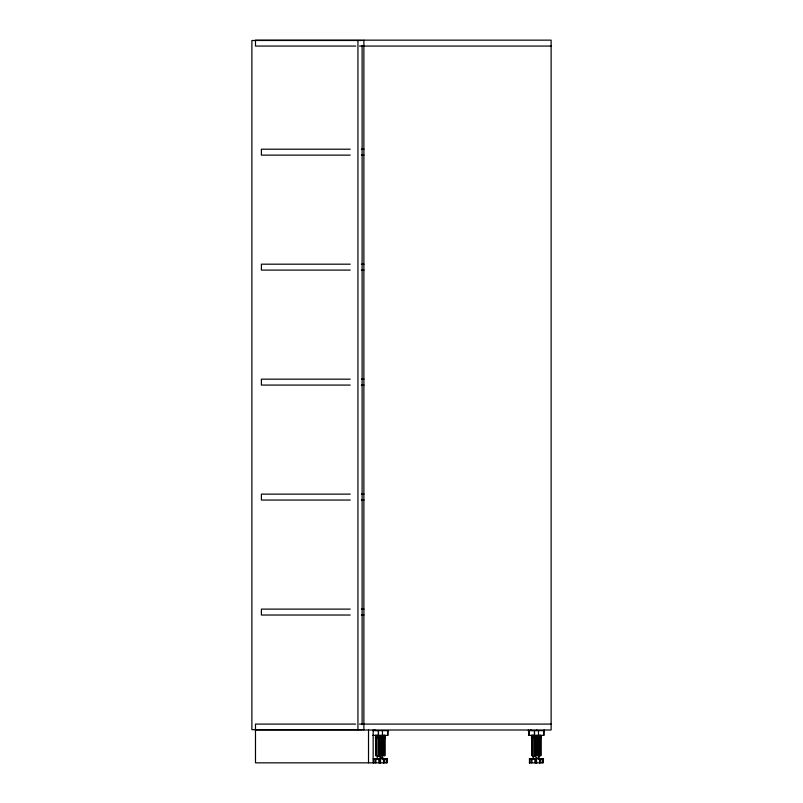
<?xml version="1.0" encoding="UTF-8"?>
<svg xmlns="http://www.w3.org/2000/svg" width="803" height="803" viewBox="0 0 803 803"><rect width="100%" height="100%" fill="white"/><g stroke="black" fill="none" stroke-linecap="round" stroke-linejoin="round"><path stroke-width="1.2" d="M375.041 762.85L375.041 759.076M375.965 755.623L375.965 735.347M377.029 735.347L377.029 755.623M378.534 735.347L378.534 755.623M379.106 762.85L379.106 759.076L380.532 759.076L380.532 762.85M380.311 737.987L380.311 755.623L380.311 735.347M382.469 735.347L382.429 730.63M383.342 735.347L383.342 737.987M383.603 735.347L383.603 755.623M384.306 737.987L384.306 737.355M384.607 735.347L384.657 755.623M384.757 762.85L384.757 759.076M384.958 735.347L384.958 755.623L375.663 755.623L375.663 735.347M387.829 730.63L387.829 735.347L372.793 735.347M528.906 735.347L528.906 730.63L528.826 735.347L543.872 735.347L543.872 730.63M532.008 737.987L532.008 737.355M532.058 737.355L532.058 735.347M534.567 735.347L534.567 755.623M535.149 762.85L535.149 759.076L536.565 759.076L536.565 762.85M536.354 755.623L536.294 737.987M539.546 762.85L539.546 759.076M539.636 755.623L539.636 735.347M540.64 755.623L540.64 735.347M544.043 730.63L544.123 729.997M533.232 735.347L533.232 755.623L538.542 758.765L539.445 755.623M536.655 730.63L536.886 729.997M362.113 40.481L251.871 40.481L251.871 729.676L362.113 729.676M355.699 46.062L255.484 46.062L255.484 40.15L551.129 40.15L551.129 729.997L255.484 729.997M359.463 46.062L551.129 46.062M350.228 149.207L261.397 149.207L261.397 155.13L350.228 155.13M361.39 149.207L363.99 149.207M361.39 155.13L363.99 155.13M350.228 264.187L261.397 264.187L261.397 270.099L350.228 270.099M361.39 264.187L363.99 264.187M361.39 270.099L363.99 270.099M350.228 379.167L261.397 379.167L261.397 385.079L350.228 385.079M361.39 379.167L363.99 379.167M361.39 385.079L363.99 385.079M350.228 494.136L261.397 494.136L261.397 500.048L350.228 500.048M361.39 494.136L363.99 494.136M361.39 500.048L363.99 500.048M350.228 609.116L261.397 609.116L261.397 615.028L350.228 615.028M361.39 609.116L363.99 609.116M361.39 615.028L363.99 615.028M355.699 724.085L255.484 724.085L255.484 762.85L387.116 762.85L387.086 759.076L382.489 759.076M359.463 724.085L551.129 724.085M372.873 730.63L388.522 730.63M528.133 730.63L544.564 730.63M375.362 737.355L385.259 737.355M531.395 737.355L541.302 737.355M375.362 737.987L385.259 737.987M531.395 737.987L541.302 737.987M373.275 758.765L387.568 758.765M529.307 758.765L543.601 758.765M373.435 759.076L377.45 759.076M533.483 759.076L529.478 759.076L529.478 762.85M538.532 759.076L543.119 759.076L543.119 762.85L529.307 762.85M530.542 729.997L532.238 730.63M374.509 729.997L376.205 730.63M381.857 755.623L383.302 758.765L377.209 755.623L377.209 758.765M378.123 755.623L383.302 758.765M533.252 755.623L533.353 758.765L533.353 755.623M543.792 730.63L543.792 735.347M542.768 759.076L542.768 762.85M541.001 735.347L541.001 755.623L531.696 755.623L531.696 735.347M540.79 759.076L540.79 762.85M540.389 735.347L540.389 755.623M539.777 759.076L539.777 762.85M539.375 735.347L539.375 737.987M538.502 730.63L538.462 735.347M538.542 755.623L538.542 758.765M538.13 735.347L538.13 755.623M538.07 735.347L538.07 755.623M536.294 735.347L536.294 755.623M536.384 759.076L536.384 762.85M535.33 759.076L535.33 762.85M534.738 735.347L534.738 755.623M533.062 735.347L533.062 737.987M532.359 735.347L532.359 755.623M532.008 735.347L532.058 755.623M531.957 759.076L531.957 762.85M531.074 759.076L531.074 762.85M529.589 759.076L529.589 762.85M528.595 729.997L528.595 730.63M387.759 730.63L387.759 735.347M386.725 759.076L386.775 762.85M384.346 735.347L384.306 755.623M383.734 759.076L383.734 762.85M383.503 759.076L383.503 762.85M380.341 759.076L380.341 762.85M379.297 759.076L379.297 762.85M378.705 735.347L378.705 755.623M377.199 735.347L377.199 737.987M376.015 735.347L376.015 755.623M375.914 759.076L375.914 762.85M373.546 759.076L373.546 762.85M373.164 729.997L373.164 762.85M368.517 729.997L368.517 762.85M363.889 40.15L363.889 729.997M362.113 45.49L362.113 724.657M357.937 40.481L357.937 729.676M378.454 730.63L378.454 735.347L378.424 730.63M534.497 730.63L534.497 735.347L534.457 730.63M382.087 755.623L382.087 735.347L382.027 755.623"/></g></svg>
